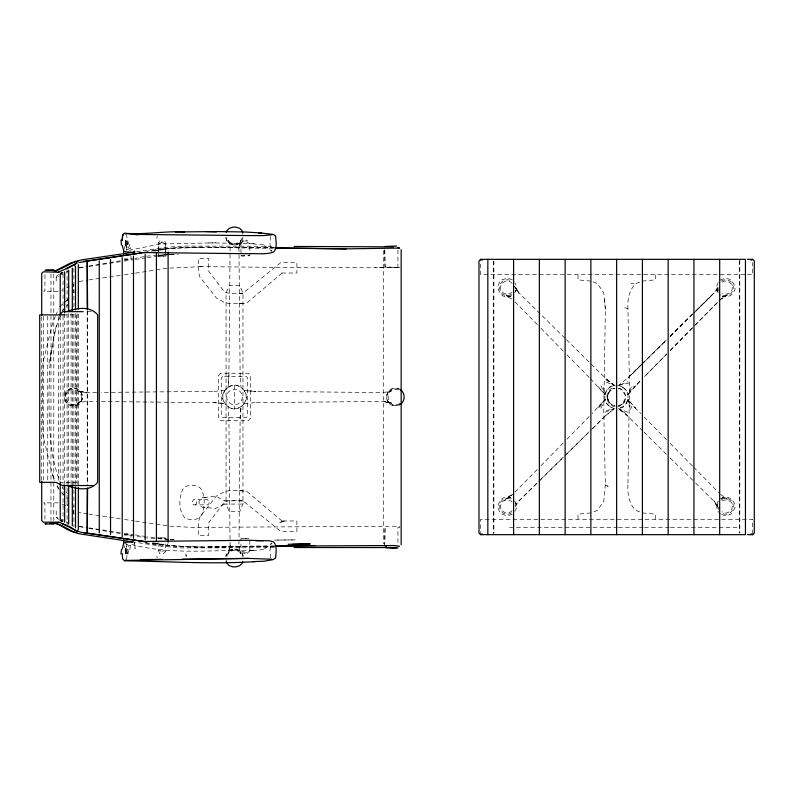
<?xml version="1.0" encoding="UTF-8"?>
<svg xmlns="http://www.w3.org/2000/svg" width="794" height="794" viewBox="0 0 794 794"><rect width="100%" height="100%" fill="white"/><g stroke="black" fill="none" stroke-linecap="round" stroke-linejoin="round"><path stroke-width="0.6" stroke-dasharray="3.97 2.98" d="M228.88 376.475L228.88 375.671L228.077 387.343L232.106 385.328L236.93 385.328L240.959 387.343L244.175 390.559L246.19 394.588L246.19 399.412L244.175 403.441L240.959 406.657L236.93 408.672A10.153 10.153 0 0 1 232.106 408.672L228.077 406.657L224.861 403.441L222.846 399.412A10.153 10.153 0 0 1 222.846 394.588L224.861 390.559L228.077 387.343L228.88 376.475L230.091 247.668L228.483 240.016L228.88 242.438L228.483 241.634L230.091 243.639L232.91 244.85L236.126 244.85L239.748 243.639L242.16 241.227L243.371 237.605M240.155 417.525L240.155 418.329L240.959 406.657L240.155 417.525L238.944 545.935L240.552 553.984L240.155 551.562L240.552 552.366L238.944 550.361L236.126 549.15L232.91 549.15L229.287 550.361L226.866 552.773L225.665 556.396M384.653 546.332L385.06 527.008L384.772 544.148M126.236 543.92L127.854 544.724L129.859 549.557L130.762 543.205M130.98 537.389L131.07 535.067L124.231 535.067M627.915 309.253C627.478 299.924 628.818 290.167 635.964 283.488L642.406 281.076L655.278 279.865L655.278 274.635M73.514 513.728L73.911 505.679M157.927 542.421L158.443 550.361L160.051 550.361L163.673 553.577L165.281 551.969L165.956 540.565M126.643 559.214L126.961 555.026M605.365 484.35L603.758 501.252L597.316 510.512L593.029 512.12M126.643 249.683L126.941 246.061M270.744 236.394L269.94 243.639L270.744 249.683L271.955 251.291L263.092 244.443L263.896 244.85L250.219 243.639M158.036 251.559L158.84 242.438L159.654 240.423L162.065 242.438L165.281 243.639M515.614 505.679L516.011 502.86L516.011 504.071L514.8 501.252L516.418 504.468L516.418 508.091L514.8 511.316M127.05 244.85L127.447 242.438L126.643 235.193M156.835 238.408L157.232 235.997M60.026 316.498C49.635 342.274 49.288 371.126 48.96 398.608C49.317 426.815 49.536 456.471 60.513 482.851M48.96 363.186L56.602 324.141M127.05 553.984L127.05 549.557M123.824 249.683L124.549 246.537M67.073 300.797L67.569 298.683M623.886 388.147C630.238 392.554 628.878 402.816 623.082 407.064L618.655 408.672L627.101 415.52L642.912 431.102M64.651 395.392L65.862 391.77L68.274 389.348L71.897 388.147L75.122 388.147L78.745 389.348L81.157 391.77L82.368 395.392L82.368 398.608L81.157 402.23L78.745 404.652L75.122 405.853L71.897 405.853L68.274 404.652L65.862 402.23L64.651 398.608M134.295 251.688L134.692 250.487M158.443 243.639L158.84 242.438L158.443 256.125L158.443 243.639L160.051 243.639L163.673 240.82L165.281 242.031L166.085 256.125L157.639 256.125M399.848 404.95L393.913 405.853L390.291 404.652L387.879 402.23L386.668 398.608L386.668 395.392L387.879 391.77L390.291 389.348L393.913 388.147L399.848 389.05M618.784 388.415C627.677 389.695 627.677 404.305 618.784 405.585M608.988 392.167C606.566 396.295 607.817 401.625 611.41 404.652L615.032 405.853L612.214 405.049L608.184 401.03A9.002 9.002 0 0 1 608.184 392.97L612.214 388.951L615.032 388.147L611.41 389.348L608.988 392.167A9.33 9.33 0 0 0 608.988 401.833M718.074 501.252L716.863 504.468L718.481 501.252M152.24 542.907L155.624 543.513L156.428 541.498M608.988 405.853C602.706 401.417 604.125 391.253 609.802 386.936L614.228 385.328L617.543 385.328M630.327 409.476L627.915 399.412L635.557 408.275L627.915 399.412L626.297 403.441L623.082 406.657L618.655 408.672L627.915 415.917M226.062 500.845L226.062 293.155L229.287 285.503L239.748 285.503L242.974 293.155L242.974 504.071L239.748 511.713L229.287 511.713L226.062 504.071M55.322 316.498L52.583 322.94L42.916 362.789L42.519 398.608L42.916 435.241L52.583 475.09L54.865 480.459M55.779 315.426L58.508 308.985M82.368 398.608L81.157 401.427L79.142 403.034L79.956 402.637L77.534 403.034L85.186 401.427L96.699 401.536M242.16 237.605C240.751 245.574 228.285 245.574 226.866 237.605M226.866 556.396C228.285 548.426 240.751 548.426 242.16 556.396M386.668 395.392L387.879 392.573L389.884 390.966L389.08 391.363L391.502 390.966L383.442 392.573L255.043 391.363L244.175 390.559L255.847 391.363L255.043 391.363M514.8 292.748L516.011 289.929L516.011 291.14L515.614 288.321L514.403 286.306L516.815 289.125L518.829 293.155L515.614 287.914L518.829 292.748L565.636 338.899M62.468 311.04L63.451 308.846M125.035 549.954L127.05 545.528L130.673 545.528M600.939 408.275L604.968 399.412L606.576 403.441L609.802 406.657L614.228 408.672L605.365 415.917L590.359 430.725M641.155 364.694L627.101 378.48L618.655 385.328C623.082 386.638 626.883 389.963 627.915 394.588L631.935 385.725M153.46 542.888L167.296 545.121L168.1 543.513M515.346 291.676L516.418 289.532L516.418 285.909L514.8 282.684M590.389 378.669L604.968 394.588L606.576 390.559L609.802 387.343L614.228 385.328L605.365 378.083L614.228 385.328L604.968 381.706M625.493 398.608L621.474 404.652L618.248 405.853M240.959 243.242L244.175 240.423L249.405 243.639L249.812 243.242L246.597 240.016L244.175 242.031L240.959 243.242L240.959 255.718L241.763 256.125L249.812 255.718L249.812 243.242M625.096 401.427L621.067 405.853L617.851 406.657M599.331 407.461L604.968 399.412L592.116 413.565M635.557 385.725L627.915 394.588L633.543 386.539M598.12 407.461L604.968 399.412M627.915 394.588L640.818 380.356L634.753 386.539M515.207 506.751L518.829 501.252L538.253 482.097M514.988 492.161L537.518 469.204M540.992 465.671L563.522 442.715M566.985 439.181L591.252 414.448M666.791 353.886L644.222 376.902L666.791 354.045M670.225 350.402L720.486 299.189M670.255 350.531L694.512 325.937M695.375 325.064L720.486 299.596L727.334 294.763L724.912 296.37L726.123 295.973L722.5 296.37L723.304 296.37L721.428 295.567L724.108 296.777L727.731 296.777L730.956 295.16L733.368 292.748L734.976 289.532L734.976 285.909L730.956 279.865L727.731 278.664L724.108 278.664L720.486 279.865L718.074 282.684L716.863 285.909L716.863 291.14L717.667 287.11L716.863 289.929L718.074 292.748L720.486 295.16M605.365 415.917L614.228 408.672L609.802 406.657M642.852 363.275L627.915 378.083L641.095 365.081M643.736 362.411L666.583 339.772M670.096 336.289L694.71 311.903M695.594 311.04L714.044 292.748L718.481 286.306L716.863 289.929L718.481 292.748M641.979 364.218L666.583 339.951M670.096 336.487L692.954 313.948M693.837 313.084L714.044 293.155L693.847 312.975M539.136 481.224L563.869 456.848M564.752 455.974L589.476 431.589M642.038 363.831L666.623 339.693M670.136 336.249L692.973 313.838M518.829 500.845L540.019 480.052M540.783 479.298L565.636 454.912M566.519 454.049L591.719 429.306M592.126 428.919L605.772 415.52M66.13 306.295L67.917 304.598M512.795 494.404L508.368 496.826L503.932 500.845L509.976 496.022M282.009 273.027L246.597 303.219L230.488 303.616L224.861 302.812L216.405 297.978L199.899 277.046L198.292 271.419L198.292 258.536L208.753 258.536L208.753 271.419L224.861 292.351L230.488 293.552L244.175 293.155M59.421 306.841L63.669 303.258M64.522 302.544L67.073 300.4M58.617 274.635L56.602 276.243L56.205 278.257L58.617 276.322M512.12 292.083L510.78 293.155A7.742 7.742 0 0 1 503.535 293.155L501.927 291.537A6.005 6.005 0 0 1 500.716 286.306A7.771 7.771 0 0 1 503.535 282.287A5.568 5.568 0 0 1 510.78 282.287L512.12 283.359M512.12 510.641L510.78 511.713A5.568 5.568 0 0 1 505.947 512.924A7.771 7.771 0 0 1 501.927 510.105A6.005 6.005 0 0 1 501.927 502.463L503.535 500.845A7.742 7.742 0 0 1 510.78 500.845L512.12 501.917M270.744 558.003L269.94 550.758L270.744 544.317L271.955 543.116L263.092 549.954L263.896 549.557L249.812 550.758L246.597 553.984L244.175 551.969L240.959 550.758L240.959 538.282L249.812 538.282L249.812 550.758L244.175 553.577L240.959 550.758M612.214 388.147C603.966 391.789 605.842 405.823 615.032 406.657M195.066 504.875L196.277 504.071L196.684 502.463L195.066 499.644M66.091 272.282L67.937 271.131M126.236 250.08L129.859 248.472L130.673 248.879L130.762 251.112M130.941 255.579L131.07 258.933L124.628 259.34M224.454 504.071L215.601 508.497L203.929 507.287M719.682 299.596L724.515 297.174M508.368 496.826L513.192 494.404M283.22 520.973L278.793 522.988L284.828 520.973M66.666 287.914L69.386 286.713M720.486 498.84L724.108 497.223L727.731 497.223L730.956 498.84L733.368 501.252L734.976 504.468L734.976 508.091L730.956 514.135L727.731 515.336L724.108 515.336L721.399 514.433M236.126 244.85L238.944 243.639L240.552 241.634L240.155 242.438L240.552 240.016L238.537 248.879L240.155 243.639L238.944 248.065L240.155 376.475L240.155 375.671L240.959 387.343A14.133 14.133 0 0 1 246.19 394.588A10.153 10.153 0 0 1 244.175 403.441A14.133 14.133 0 0 1 236.93 408.672L232.106 408.672A14.133 14.133 0 0 1 222.846 399.412L222.846 394.588A14.133 14.133 0 0 1 232.106 385.328A10.153 10.153 0 0 1 240.959 387.343M511.584 294.356L508.765 295.567L505.55 295.567L502.731 294.356C498.503 290.961 498.503 284.48 502.731 281.076L505.55 279.865L508.765 279.865L511.584 281.076M399.948 403.441C385.298 411.421 383.671 383.929 399.015 390.162M721.289 281.076L724.108 279.865L727.334 279.865L730.152 281.076C734.381 284.48 734.381 290.961 730.152 294.356L727.334 295.567L724.108 295.567L721.289 294.356M232.91 549.15L230.091 550.361L228.483 552.366L228.88 551.562L228.483 553.984L230.488 545.121L228.88 550.361L230.091 545.935L228.88 417.525L228.88 418.329L228.077 406.657M511.584 512.924L508.765 514.135L505.55 514.135L502.731 512.924C498.503 509.52 498.503 503.039 502.731 499.644L505.55 498.434L508.765 498.434L511.584 499.644M721.428 498.434L723.304 497.63L726.123 498.027L722.5 497.63M721.289 499.644L724.108 498.434L727.334 498.434L730.152 499.644C734.381 503.039 734.381 509.52 730.152 512.924L727.334 514.135L724.108 514.135L721.289 512.924M60.225 275.042L63.242 273.831M623.082 387.343L618.655 385.328L627.915 381.706M604.968 412.294L614.228 408.672L604.165 411.084M512.388 514.135L509.172 515.336L505.55 515.336L501.927 514.135C494.235 508.537 499.595 495.138 509.172 497.223L512.388 498.84L509.569 497.63L510.373 497.63L506.751 498.027L507.962 497.63M61.436 290.336L62.647 289.929M144.27 256.601L135.059 258.348M618.655 385.328L629.116 382.916M129.055 250.289L159.654 244.046L215.998 242.835M274.377 247.47L182.997 247.262L161.261 248.879L147.476 251.112M155.624 250.884L167.296 248.879L168.1 250.884M159.654 256.125L165.281 256.125L165.281 242.031M158.343 255.916L165.281 254.914M79.192 267.776L87.687 266.337M88.908 266.129L122.911 260.402M124.132 260.194L133.849 258.556M79.142 281.483L87.658 280.133M203.929 497.63L215.601 496.022L224.454 500.845M79.211 267.896L87.747 266.605M88.968 266.427L123.1 261.276M124.321 261.087L134.077 259.618M135.288 259.43L146.265 257.772M147.486 257.593L157.232 256.125M151.098 251.112C191.662 243.659 233.238 249.108 274.178 248.065M136.32 251.837L165.688 247.262L185.409 246.061L274.297 246.269M153.46 251.112L163.276 249.683M88.878 279.954L123.209 274.923M124.44 274.744L134.246 273.315M135.476 273.136L167.296 268.193L202.718 266.586M246.19 538.282L241.763 538.282M398.34 267.389L315.426 267.796L198.292 266.586M238.944 293.552L242.974 293.155L280.808 262.556L296.906 262.556L296.906 273.027L280.808 273.027M590.875 512.924L578.002 514.135L578.002 519.365M146.364 256.125L170.521 254.507L167.375 254.755M166.581 254.685L158.443 255.311L169.092 254.676M249.812 550.758L255.043 550.361C213.09 549.488 170.035 555.601 129.055 543.711M224.861 390.559L213.179 391.363L213.993 391.363L101.185 392.425M244.175 403.441L255.847 402.637L255.043 402.637L383.442 401.427L391.502 403.034L389.08 402.637L389.884 403.034L387.879 401.427L386.668 398.608M238.944 303.616L245.386 303.219M170.283 254.606L178.571 254.11M170.085 254.447L175.95 254.11M168.904 254.507L176.149 254.11M202.311 247.262L161.261 248.879M274.178 546.143C232.374 545.339 190.113 549.905 148.657 542.868M208.753 547.135L274.297 546.212M96.699 392.464L85.186 392.573L77.534 390.966L79.956 391.363L79.142 390.966L81.157 392.573L82.368 395.392M208.356 546.738L273.9 546.113M274.297 547.731L181.389 547.939L162.065 546.332L133.858 542.064M274.377 546.53C231.312 545.935 187.741 550.282 145.034 542.868M254.239 243.639L205.934 242.835M240.959 255.718L249.812 255.718M124.231 258.933L131.07 258.933M384.703 250.08L385.06 266.992L399.948 267.389L375.393 267.389M744.98 274.635L480.588 274.635L480.588 260.144M747.462 274.635L752.692 274.635L752.692 262.556M631.131 283.488L633.949 283.488M58.22 291.537L43.73 291.14L44.93 290.733L44.93 273.831M72.304 292.351L73.911 292.351L73.514 284.292M512.388 279.865L509.172 278.664L505.55 278.664L501.927 279.865C494.235 285.463 499.595 298.862 509.172 296.777L512.388 295.16L509.569 296.37L506.751 295.973L510.373 296.37M88.005 311.665L91.221 311.665M63.044 314.89L76.73 314.89L76.73 482.335L59.828 482.335M213.993 402.637L213.179 402.637L224.861 403.441L213.993 402.637L101.185 401.575M282.009 520.973L246.597 491.188L230.488 490.384L224.861 491.595L216.405 496.022L199.899 516.954L198.292 522.581L198.292 535.464L208.753 535.464L208.753 522.581L224.861 501.649C231.104 500.022 237.892 499.813 244.175 501.252L238.944 500.448M205.934 497.63L202.311 497.63L199.096 501.252L199.096 503.267L201.11 506.483L202.311 507.287L205.934 507.287M224.047 500.845L242.974 500.845L280.808 531.444L296.906 531.444L296.906 520.973L280.808 520.973M224.047 504.071L242.974 504.071M509.569 527.414L617.266 527.414M618.496 527.414L643.259 527.414M644.49 527.414L669.253 527.414M670.483 527.414L739.809 527.414M124.628 534.66L130.266 535.067M208.356 247.262L274.297 247.887M168.904 539.493L146.364 537.875L135.059 536.049M202.311 547.135L185.012 546.332M182.193 546.332L167.296 545.121M168.427 539.325L147.476 536.794M170.115 539.592L173.737 539.89M590.875 281.076L578.002 279.865L578.002 274.635M170.521 539.493L175.117 539.95M238.944 490.384L246.597 491.188M155.624 543.513L163.276 544.317M58.22 502.86L43.73 502.86L44.93 503.267L44.93 520.169M87.658 513.887L79.142 512.517M88.878 514.065L123.209 519.276M124.44 519.455L134.246 520.943M135.476 521.132L170.521 526.204L192.654 527.414L394.31 526.204L399.948 527.008L397.933 527.414L397.933 546.332M79.162 526.392L87.697 527.692M88.918 527.881L123.08 533.082M124.301 533.27L134.057 534.749M135.278 534.938L146.255 536.615M79.192 526.63L87.687 528.06M88.908 528.268L122.911 534.005M124.132 534.203L133.849 535.851M232.91 244.85L229.287 243.639L226.866 241.227L225.665 237.605M236.126 549.15L239.748 550.361L242.16 552.773L243.371 556.396M593.029 281.88L597.316 283.488L603.758 292.748L605.365 308.846L603.758 409.883L605.365 485.154L608.184 486.355L605.365 485.154M624.689 307.645L627.915 308.846L629.523 384.117L627.915 485.154M618.248 388.147L621.474 389.348L625.493 395.392M627.915 412.294L618.655 408.672L627.101 414.309M65.664 505.679L61.436 503.664M56.205 510.909L56.205 517.351L58.22 518.154M60.225 518.958L63.242 520.169M511.902 299.11L508.368 297.174L505.947 294.763L507.962 296.37M720.486 494.404L727.334 499.237L724.912 497.63M605.772 379.691L614.228 385.328M66.091 521.837L67.937 523.097M58.617 519.365L56.205 517.351M61.118 492.617L65.376 496.2M66.13 491.992L67.917 493.6M566.519 339.772L605.772 378.48M643.795 431.966L666.623 454.486M670.136 457.949L694.73 482.196M695.604 483.07L714.044 501.252L717.27 506.086L714.044 500.845L716.059 504.875L718.481 507.694L717.27 505.679L717.667 506.89L716.863 502.86L716.863 508.091L718.074 511.316L720.486 514.135M634.753 407.461L640.818 413.614M644.222 417.058L666.791 439.955M670.225 443.429L692.775 466.306M693.619 467.16L718.759 492.647M514.988 301.839L537.518 324.796M540.992 328.329L563.522 351.285M566.985 354.819L589.515 377.785M598.12 386.539L604.968 394.588L602.557 384.524M125.432 543.116L126.643 544.724L126.941 548.346M627.915 399.412L631.935 408.275M600.939 385.725L604.968 394.588M125.035 244.443L127.854 249.276L129.859 244.443L130.673 248.879M52.583 475.09L54.994 480.459M57.406 485.819L59.342 490.116M62.468 487.337L63.451 489.58M719.285 291.944L718.074 289.125L718.074 286.306M719.285 510.512L718.074 507.694L718.074 504.875M57.138 485.819L58.508 489.044M716.863 289.532L718.074 292.748M158.443 550.361L159.654 553.577L163.673 550.758L165.281 550.758L165.281 551.969M123.824 544.724L124.549 547.86M156.835 555.989L157.232 558.003M185.816 553.984L186.213 556.396L185.816 552.773M604.562 299.189L605.365 309.253M384.772 249.852L385.06 266.992M67.073 497.63L67.47 505.679M627.915 484.747C627.478 494.076 628.818 503.833 635.964 510.512L642.406 512.924L655.278 514.135L655.278 519.365M752.692 533.856L752.692 519.365L480.588 519.365L480.588 533.856M739.809 260.144L739.809 532.784M739.403 260.948L739.403 533.052M493.878 260.948L493.878 533.052M493.471 261.216L493.471 533.856M397.933 250.08L397.933 266.992M383.442 250.517L383.442 543.89M234.518 385.328L234.518 408.672M87.598 311.218L87.598 484.429M87.201 310.424L87.201 484.816M78.338 314.077L78.338 484.876M77.137 313.69L77.137 484.429M75.519 313.63L75.519 484.489M73.911 268.283L73.911 307.893M73.911 314.077L73.911 484.876M73.911 489.819L73.911 526.948M72.304 314.017L72.304 484.936M71.093 313.63L71.093 484.489M68.681 313.57L68.681 484.548M67.073 269.434L67.073 309.065M67.073 314.017L67.073 524.566M64.651 313.958L64.651 483.764M63.044 273.93L63.044 311.089M63.044 316.052L63.044 483.308M63.044 484.548L63.044 520.477M60.225 315.992L60.225 482.137M58.617 316.439L58.617 482.524M56.205 277.046L56.205 283.488M53.784 273.89L53.784 520.507M50.975 273.89L50.975 520.507M47.749 316.131L47.749 479.854M43.323 316.439L43.323 480.042M41.715 316.677L41.715 479.794M722.103 500.845A7.742 7.742 0 0 1 729.349 500.845L731.353 502.463A8.367 8.367 0 0 1 731.353 510.105L729.349 511.713A5.568 5.568 0 0 1 722.103 511.713M722.103 282.287A5.568 5.568 0 0 1 729.349 282.287L731.353 283.895A8.367 8.367 0 0 1 731.353 291.537L729.349 293.155A7.742 7.742 0 0 1 722.103 293.155M399.332 389.219A9.33 9.33 0 0 0 393.913 388.544A8.099 8.099 0 0 0 387.065 395.392A9.33 9.33 0 0 0 388.276 401.833A8.099 8.099 0 0 0 393.913 405.456A9.33 9.33 0 0 0 397.129 405.456A8.099 8.099 0 0 0 400.355 404.245M226.062 237.605A8.099 8.099 0 0 0 232.91 244.443A9.33 9.33 0 0 0 239.351 243.242A8.099 8.099 0 0 0 242.974 237.605M241.763 231.163A8.099 8.099 0 0 1 242.974 234.389M242.974 556.396A8.099 8.099 0 0 0 236.126 549.557A9.33 9.33 0 0 0 229.684 550.758A8.099 8.099 0 0 0 226.062 556.396M227.273 562.837A8.099 8.099 0 0 1 226.062 559.611M128.251 551.562L127.854 553.984L127.854 549.15L128.251 551.562M128.251 242.835L127.854 244.85L127.854 240.423L128.251 242.835M180.982 494.404C178.729 502.245 179.593 511.872 185.012 518.154C190.332 520.358 197.895 520.666 201.507 515.336C205.001 507.068 205.239 497.818 201.507 489.58C197.895 484.251 190.332 484.558 185.012 486.762L182.59 489.58L180.982 494.404M209.159 502.463L208.753 504.071L207.552 504.875L193.458 504.875L191.85 502.463L193.458 499.644L207.552 499.644L209.159 502.463M67.073 392.573C61.198 400.692 74.507 409.773 79.956 401.427C85.821 393.308 72.522 384.227 67.073 392.573M220.831 373.249L218.419 375.671L218.419 418.329L220.831 420.751L248.204 420.751L250.616 418.329L250.616 375.671L248.204 373.249L220.831 373.249M222.846 376.475L221.635 377.676L221.635 416.324L222.846 417.525L246.19 417.525L247.4 416.324L247.4 377.676L246.19 376.475L222.846 376.475M295.299 539.89L274.466 540.089L295.299 539.89M164.477 537.875L157.639 537.875L166.085 538.282L164.477 537.875M387.879 402.637L382.639 401.03L387.879 402.637M82.765 391.77L81.157 391.363L86.387 392.97L82.765 391.77M134.692 543.513L134.295 542.312L135.099 548.743L134.692 543.513M229.297 402.816A7.811 7.811 0 0 0 242.16 398.608A7.811 7.811 0 0 0 232.086 389.576A7.811 7.811 0 0 0 229.297 402.816M75.122 405.456A8.099 8.099 0 0 0 81.961 398.608A9.33 9.33 0 0 0 80.76 392.167A8.099 8.099 0 0 0 75.122 388.544A9.33 9.33 0 0 0 71.897 388.544A8.099 8.099 0 0 0 66.269 392.167A9.33 9.33 0 0 0 65.058 398.608A8.099 8.099 0 0 0 68.681 404.245A9.33 9.33 0 0 0 75.122 405.456"/><path stroke-width="1.19" d="M123.626 254.507L123.775 250.884M122.216 549.15L123.824 542.709M121.413 549.557L121.006 553.984M226.26 232.573L226.866 230.766L229.287 228.344L232.91 227.144L236.126 227.144L239.748 228.344L242.16 230.766L242.766 232.573M242.766 561.427L242.16 563.234L239.748 565.656L236.126 566.856L232.91 566.856L229.287 565.656L226.866 563.234L226.26 561.427M59.828 314.89L62.647 311.665L83.171 311.665M41.715 315.446L41.715 273.424L43.323 271.816L58.22 272.223L70.289 266.992L77.137 262.963L66.269 268.6M125.035 251.688L133.481 252.502L134.295 251.688M480.588 259.34L478.981 260.948L478.981 533.052L480.588 534.66L745.447 534.66L745.447 259.34L480.588 259.34L482.196 260.144M747.462 534.66L752.692 534.66L754.3 533.052L754.3 260.948L752.692 259.34L747.462 259.34M386.4 546.471L385.06 547.542L393.506 548.346L397.933 547.939M55.798 522.581L53.387 524.199L44.93 523.792L46.538 523.792M59.421 269.404L56.602 270.615L44.93 270.208M60.632 268.997L75.519 261.355L82.368 259.747L135.089 252.026M133.481 252.502L134.295 252.095M271.955 234.786L263.092 235.59L248.204 235.59L133.481 234.389L138.047 234.657M125.432 560.425L126.236 560.018M751.084 260.144L752.692 259.34M480.588 534.66L482.196 533.856M54.994 271.012L70.696 262.963L77.941 261.355M58.22 272.223L59.421 271.816M66.269 311.665C76.323 308.141 89.93 305.402 97.662 314.89L97.662 482.335C90.149 491.555 76.849 489.342 67.073 485.551M78.745 262.556L141.203 252.909M147.734 252.016L83.578 261.355M46.141 270.208L53.387 269.801L55.798 271.419M125.035 542.312L133.481 541.905M399.551 546.332L394.31 545.528L275.359 546.123M255.043 561.626C211.432 564.484 167.822 561.298 124.231 560.822M175.345 231.967L216.405 231.57L244.979 231.967L261.623 233.039M292.48 544.317L310.186 543.92L288.053 544.317M315.019 545.528L275.131 546.103M140.33 541.498L248.204 540.297L263.092 540.694M140.33 559.611L162.472 559.373M182.481 559.145L248.601 558.41M184.605 231.967C164.368 230.865 144.448 235.004 124.231 233.178M396.732 246.061L385.06 246.458M393.506 246.865L294.088 246.458M275.359 248.065L346.015 248.879L399.551 248.065L397.933 247.668M63.848 314.89L39.7 314.89L39.7 482.335L54.994 482.335M93.235 485.551L62.647 485.551L55.798 482.335M41.715 481.025L41.715 520.576L43.323 522.184L58.617 522.184C67.361 524.715 74.378 531.742 83.578 532.645L147.337 541.984M49.764 523.385C62.091 521.837 70.626 533.528 82.368 534.253L132.638 541.875M255.847 540.694L269.136 540.694L273.563 541.905C277.543 546.163 275.925 552.783 275.578 558.003L273.156 559.611L263.896 561.229L252.829 561.626M294.088 547.542L396.732 547.542M125.035 560.425L248.204 558.41L271.955 559.214M275.131 247.897L346.015 248.879M140.33 252.502L248.204 253.703C256.611 253.226 265.434 254.884 273.563 252.095C277.612 247.847 275.865 241.217 275.578 235.997L273.156 234.389L258.665 232.771L261.683 233.079M205.934 231.57L216.405 231.967M137.918 234.627L125.035 233.575M83.578 532.645L146.612 541.905M76.889 532.486C68.562 532.248 62.696 525.39 54.994 522.988M58.22 522.184L59.421 522.581M62.24 523.792L70.289 527.008L77.137 531.444L78.338 529.429L78.338 487.347M751.084 533.856L752.692 534.66M125.432 233.575L126.236 233.982M123.824 560.018L122.613 558.807L122.216 553.577M73.911 264.571L75.519 266.586L75.519 309.918M123.824 251.291L122.216 245.257M121.413 244.85L121.006 240.016M123.626 539.89L123.775 543.513M719.682 259.34L719.682 534.66M693.926 259.34L693.926 534.66M668.161 259.34L668.161 534.66M642.406 259.34L642.406 534.66M616.64 259.34L616.64 534.66M590.875 259.34L590.875 534.66M565.12 259.34L565.12 534.66M539.354 259.34L539.354 534.66M513.599 259.34L513.599 534.66M487.834 259.34L487.834 534.66M401.159 249.683L401.159 544.724M168.1 252.125L168.1 542.272M156.428 252.502L156.428 541.498M145.163 254.11L145.163 539.89M133.481 256.125L133.481 538.282M122.216 257.732L122.216 536.675M110.545 259.34L110.545 534.66M99.27 260.948L99.27 533.052M87.598 308.737L87.201 260.948L87.201 309.184M87.598 488.141L87.201 533.052L87.201 488.528M78.338 264.571L78.338 309.124M75.519 486.96L75.519 527.821M72.304 268.193L72.304 310.305M72.304 486.176L72.304 525.807M68.681 270.208L68.681 311.089M68.681 485.789L68.681 524.199M64.651 271.816L64.651 312.717M64.651 484.995L64.651 522.184M60.225 273.831L60.225 314.752M60.225 483.377L60.225 520.576M400.355 389.755A8.099 8.099 0 0 1 403.977 395.392A9.33 9.33 0 0 1 402.766 401.833A8.099 8.099 0 0 1 400.355 404.245M122.613 235.193L122.216 240.423L122.613 235.59L123.824 233.982L122.613 235.193M125.839 240.82L125.839 245.654L125.839 240.82M125.839 548.743L125.839 553.577L125.839 548.743M62.647 272.62L60.632 273.424L62.647 272.62M62.647 521.38L60.632 520.576L62.647 521.38"/></g></svg>
